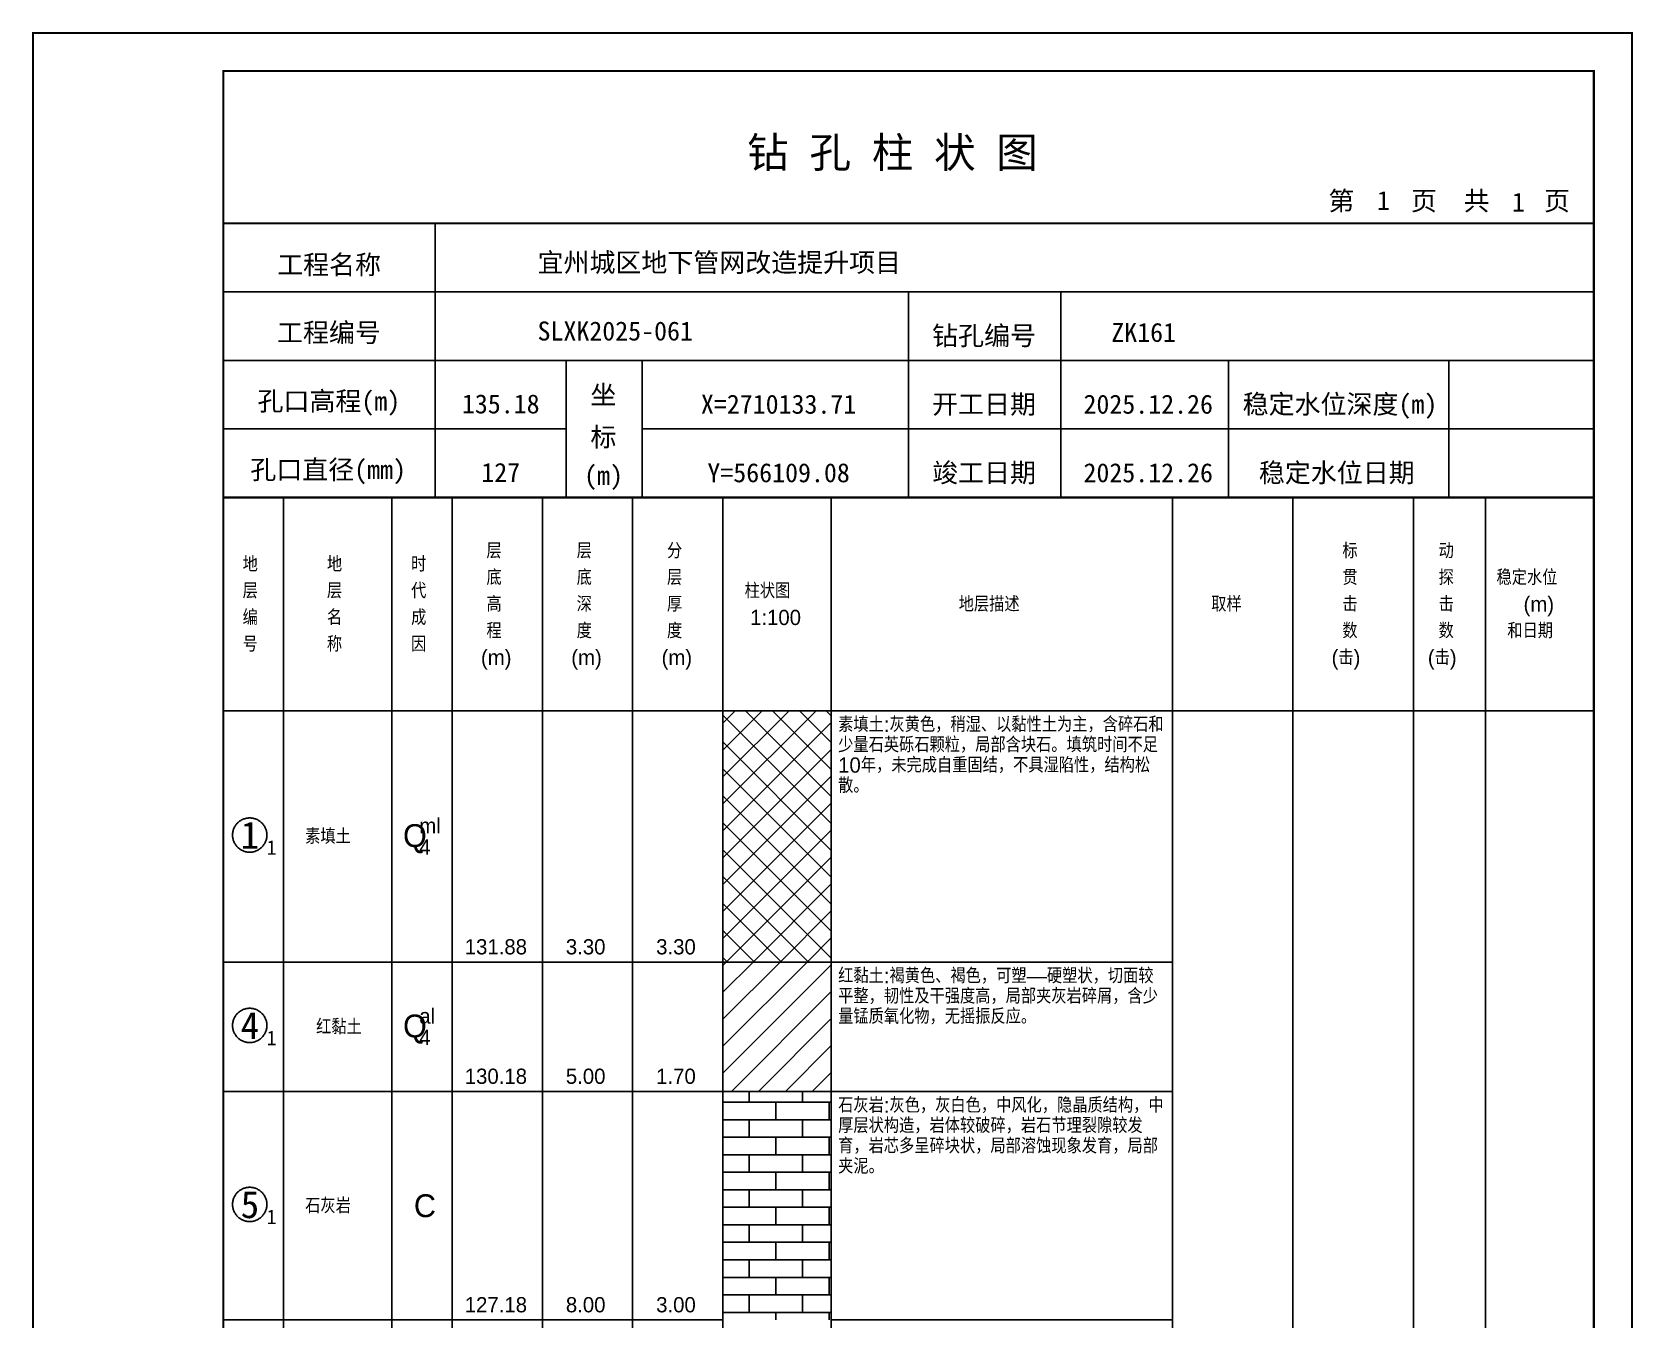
# Model space of a CAD drawing. Header units: millimetres. Extents: x 12489 to 89920, y 4630 to 4927.
# Drawn here: x 66829.3 to 67039.6, y 4757.7 to 4926.8 of the extents above; entities that cross this region are included whole.
import ezdxf
from ezdxf.enums import TextEntityAlignment as Align

# ---------------------------------------------------------------- set-up
doc = ezdxf.new("R2010")
doc.units = ezdxf.units.MM
doc.layers.add('ZZT_TC', color=7, linetype='Continuous')
doc.styles.add('成果图图块', font='', dxfattribs={"height": 2.5})
doc.styles.add('成果图模板', font='')
doc.styles.add('成果图模板标题', font='simhei.ttf')
doc.styles.add('成果图表体', font='Comfont.shx', dxfattribs={"height": 2, "bigfont": 'Hztxt12a.shx'})
doc.styles.get('成果图图块').set_extended_font_data('FangSong_GB2312')
doc.styles.get('成果图模板').set_extended_font_data('FangSong_GB2312')

# ---------------------------------------------------------------- blocks, each defined once
blk = doc.blocks.new('DCBH-1-1-1514', base_point=(0.3, -0.11))
at = {"layer": 'ZZT_TC', "color": 7}
blk.add_polyline3d([(-0.19, 2.31, 0), (-0.3, 2.31, 0), (-0.41, 2.3, 0), (-0.52, 2.29, 0), (-0.63, 2.27, 0), (-0.73, 2.24, 0), (-0.84, 2.21, 0), (-0.95, 2.18, 0), (-1.05, 2.14, 0), (-1.15, 2.09, 0), (-1.25, 2.04, 0), (-1.35, 1.99, 0), (-1.44, 1.93, 0), (-1.53, 1.87, 0), (-1.62, 1.8, 0), (-1.7, 1.73, 0), (-1.78, 1.65, 0), (-1.86, 1.57, 0), (-1.93, 1.49, 0), (-2, 1.4, 0), (-2.06, 1.31, 0), (-2.12, 1.22, 0), (-2.17, 1.12, 0), (-2.22, 1.02, 0), (-2.27, 0.92, 0), (-2.31, 0.82, 0), (-2.34, 0.71, 0), (-2.37, 0.61, 0), (-2.4, 0.5, 0), (-2.41, 0.39, 0), (-2.43, 0.28, 0), (-2.44, 0.17, 0), (-2.44, 0.06, 0), (-2.44, -0.05, 0), (-2.43, -0.16, 0), (-2.41, -0.27, 0), (-2.4, -0.38, 0), (-2.37, -0.49, 0), (-2.34, -0.6, 0), (-2.31, -0.7, 0), (-2.27, -0.8, 0), (-2.22, -0.9, 0), (-2.17, -1, 0), (-2.12, -1.1, 0), (-2.06, -1.19, 0), (-2, -1.28, 0), (-1.93, -1.37, 0), (-1.86, -1.45, 0), (-1.78, -1.53, 0), (-1.7, -1.61, 0), (-1.62, -1.68, 0), (-1.53, -1.75, 0), (-1.44, -1.81, 0), (-1.35, -1.87, 0), (-1.25, -1.93, 0), (-1.15, -1.98, 0), (-1.05, -2.02, 0), (-0.95, -2.06, 0), (-0.84, -2.1, 0), (-0.73, -2.13, 0), (-0.63, -2.15, 0), (-0.52, -2.17, 0), (-0.41, -2.18, 0), (-0.3, -2.19, 0), (-0.19, -2.19, 0), (-0.08, -2.19, 0), (0.03, -2.18, 0), (0.14, -2.17, 0), (0.25, -2.15, 0), (0.36, -2.13, 0), (0.47, -2.1, 0), (0.57, -2.06, 0), (0.67, -2.02, 0), (0.77, -1.98, 0), (0.87, -1.93, 0), (0.97, -1.87, 0), (1.06, -1.81, 0), (1.15, -1.75, 0), (1.24, -1.68, 0), (1.32, -1.61, 0), (1.4, -1.53, 0), (1.48, -1.45, 0), (1.55, -1.37, 0), (1.62, -1.28, 0), (1.68, -1.19, 0), (1.74, -1.1, 0), (1.8, -1, 0), (1.85, -0.9, 0), (1.89, -0.8, 0), (1.93, -0.7, 0), (1.97, -0.6, 0), (2, -0.49, 0), (2.02, -0.38, 0), (2.04, -0.27, 0), (2.05, -0.16, 0), (2.06, -0.05, 0), (2.06, 0.06, 0), (2.06, 0.17, 0), (2.05, 0.28, 0), (2.04, 0.39, 0), (2.02, 0.5, 0), (2, 0.61, 0), (1.97, 0.71, 0), (1.93, 0.82, 0), (1.89, 0.92, 0), (1.85, 1.02, 0), (1.8, 1.12, 0), (1.74, 1.22, 0), (1.68, 1.31, 0), (1.62, 1.4, 0), (1.55, 1.49, 0), (1.48, 1.57, 0), (1.4, 1.65, 0), (1.32, 1.73, 0), (1.24, 1.8, 0), (1.15, 1.87, 0), (1.06, 1.93, 0), (0.97, 1.99, 0), (0.87, 2.04, 0), (0.77, 2.09, 0), (0.67, 2.14, 0), (0.57, 2.18, 0), (0.47, 2.21, 0), (0.36, 2.24, 0), (0.25, 2.27, 0), (0.14, 2.29, 0), (0.03, 2.3, 0), (-0.08, 2.31, 0), (-0.19, 2.31, 0)], dxfattribs=at)
at = {"style": '成果图图块'}
blk.add_text('1', height=3.57, dxfattribs=at).set_placement((-0.16, -1.74), align=Align.CENTER)
blk.add_text('1', height=1.91, dxfattribs=at).set_placement((2.03, -2.53))
blk = doc.blocks.new('DCBH-1-1-1515', base_point=(0.3, -0.11))
at = {"layer": 'ZZT_TC', "color": 7}
blk.add_polyline3d([(-0.19, 2.31, 0), (-0.3, 2.31, 0), (-0.41, 2.3, 0), (-0.52, 2.29, 0), (-0.63, 2.27, 0), (-0.73, 2.24, 0), (-0.84, 2.21, 0), (-0.95, 2.18, 0), (-1.05, 2.14, 0), (-1.15, 2.09, 0), (-1.25, 2.04, 0), (-1.35, 1.99, 0), (-1.44, 1.93, 0), (-1.53, 1.87, 0), (-1.62, 1.8, 0), (-1.7, 1.73, 0), (-1.78, 1.65, 0), (-1.86, 1.57, 0), (-1.93, 1.49, 0), (-2, 1.4, 0), (-2.06, 1.31, 0), (-2.12, 1.22, 0), (-2.17, 1.12, 0), (-2.22, 1.02, 0), (-2.27, 0.92, 0), (-2.31, 0.82, 0), (-2.34, 0.71, 0), (-2.37, 0.61, 0), (-2.4, 0.5, 0), (-2.41, 0.39, 0), (-2.43, 0.28, 0), (-2.44, 0.17, 0), (-2.44, 0.06, 0), (-2.44, -0.05, 0), (-2.43, -0.16, 0), (-2.41, -0.27, 0), (-2.4, -0.38, 0), (-2.37, -0.49, 0), (-2.34, -0.6, 0), (-2.31, -0.7, 0), (-2.27, -0.8, 0), (-2.22, -0.9, 0), (-2.17, -1, 0), (-2.12, -1.1, 0), (-2.06, -1.19, 0), (-2, -1.28, 0), (-1.93, -1.37, 0), (-1.86, -1.45, 0), (-1.78, -1.53, 0), (-1.7, -1.61, 0), (-1.62, -1.68, 0), (-1.53, -1.75, 0), (-1.44, -1.81, 0), (-1.35, -1.87, 0), (-1.25, -1.93, 0), (-1.15, -1.98, 0), (-1.05, -2.02, 0), (-0.95, -2.06, 0), (-0.84, -2.1, 0), (-0.73, -2.13, 0), (-0.63, -2.15, 0), (-0.52, -2.17, 0), (-0.41, -2.18, 0), (-0.3, -2.19, 0), (-0.19, -2.19, 0), (-0.08, -2.19, 0), (0.03, -2.18, 0), (0.14, -2.17, 0), (0.25, -2.15, 0), (0.36, -2.13, 0), (0.47, -2.1, 0), (0.57, -2.06, 0), (0.67, -2.02, 0), (0.77, -1.98, 0), (0.87, -1.93, 0), (0.97, -1.87, 0), (1.06, -1.81, 0), (1.15, -1.75, 0), (1.24, -1.68, 0), (1.32, -1.61, 0), (1.4, -1.53, 0), (1.48, -1.45, 0), (1.55, -1.37, 0), (1.62, -1.28, 0), (1.68, -1.19, 0), (1.74, -1.1, 0), (1.8, -1, 0), (1.85, -0.9, 0), (1.89, -0.8, 0), (1.93, -0.7, 0), (1.97, -0.6, 0), (2, -0.49, 0), (2.02, -0.38, 0), (2.04, -0.27, 0), (2.05, -0.16, 0), (2.06, -0.05, 0), (2.06, 0.06, 0), (2.06, 0.17, 0), (2.05, 0.28, 0), (2.04, 0.39, 0), (2.02, 0.5, 0), (2, 0.61, 0), (1.97, 0.71, 0), (1.93, 0.82, 0), (1.89, 0.92, 0), (1.85, 1.02, 0), (1.8, 1.12, 0), (1.74, 1.22, 0), (1.68, 1.31, 0), (1.62, 1.4, 0), (1.55, 1.49, 0), (1.48, 1.57, 0), (1.4, 1.65, 0), (1.32, 1.73, 0), (1.24, 1.8, 0), (1.15, 1.87, 0), (1.06, 1.93, 0), (0.97, 1.99, 0), (0.87, 2.04, 0), (0.77, 2.09, 0), (0.67, 2.14, 0), (0.57, 2.18, 0), (0.47, 2.21, 0), (0.36, 2.24, 0), (0.25, 2.27, 0), (0.14, 2.29, 0), (0.03, 2.3, 0), (-0.08, 2.31, 0), (-0.19, 2.31, 0)], dxfattribs=at)
at = {"style": '成果图图块'}
blk.add_text('4', height=3.57, dxfattribs=at).set_placement((-0.16, -1.74), align=Align.CENTER)
blk.add_text('1', height=1.91, dxfattribs=at).set_placement((2.03, -2.53))
blk = doc.blocks.new('DCBH-1-1-1516', base_point=(0.3, -0.11))
at = {"layer": 'ZZT_TC', "color": 7}
blk.add_polyline3d([(-0.19, 2.31, 0), (-0.3, 2.31, 0), (-0.41, 2.3, 0), (-0.52, 2.29, 0), (-0.63, 2.27, 0), (-0.73, 2.24, 0), (-0.84, 2.21, 0), (-0.95, 2.18, 0), (-1.05, 2.14, 0), (-1.15, 2.09, 0), (-1.25, 2.04, 0), (-1.35, 1.99, 0), (-1.44, 1.93, 0), (-1.53, 1.87, 0), (-1.62, 1.8, 0), (-1.7, 1.73, 0), (-1.78, 1.65, 0), (-1.86, 1.57, 0), (-1.93, 1.49, 0), (-2, 1.4, 0), (-2.06, 1.31, 0), (-2.12, 1.22, 0), (-2.17, 1.12, 0), (-2.22, 1.02, 0), (-2.27, 0.92, 0), (-2.31, 0.82, 0), (-2.34, 0.71, 0), (-2.37, 0.61, 0), (-2.4, 0.5, 0), (-2.41, 0.39, 0), (-2.43, 0.28, 0), (-2.44, 0.17, 0), (-2.44, 0.06, 0), (-2.44, -0.05, 0), (-2.43, -0.16, 0), (-2.41, -0.27, 0), (-2.4, -0.38, 0), (-2.37, -0.49, 0), (-2.34, -0.6, 0), (-2.31, -0.7, 0), (-2.27, -0.8, 0), (-2.22, -0.9, 0), (-2.17, -1, 0), (-2.12, -1.1, 0), (-2.06, -1.19, 0), (-2, -1.28, 0), (-1.93, -1.37, 0), (-1.86, -1.45, 0), (-1.78, -1.53, 0), (-1.7, -1.61, 0), (-1.62, -1.68, 0), (-1.53, -1.75, 0), (-1.44, -1.81, 0), (-1.35, -1.87, 0), (-1.25, -1.93, 0), (-1.15, -1.98, 0), (-1.05, -2.02, 0), (-0.95, -2.06, 0), (-0.84, -2.1, 0), (-0.73, -2.13, 0), (-0.63, -2.15, 0), (-0.52, -2.17, 0), (-0.41, -2.18, 0), (-0.3, -2.19, 0), (-0.19, -2.19, 0), (-0.08, -2.19, 0), (0.03, -2.18, 0), (0.14, -2.17, 0), (0.25, -2.15, 0), (0.36, -2.13, 0), (0.47, -2.1, 0), (0.57, -2.06, 0), (0.67, -2.02, 0), (0.77, -1.98, 0), (0.87, -1.93, 0), (0.97, -1.87, 0), (1.06, -1.81, 0), (1.15, -1.75, 0), (1.24, -1.68, 0), (1.32, -1.61, 0), (1.4, -1.53, 0), (1.48, -1.45, 0), (1.55, -1.37, 0), (1.62, -1.28, 0), (1.68, -1.19, 0), (1.74, -1.1, 0), (1.8, -1, 0), (1.85, -0.9, 0), (1.89, -0.8, 0), (1.93, -0.7, 0), (1.97, -0.6, 0), (2, -0.49, 0), (2.02, -0.38, 0), (2.04, -0.27, 0), (2.05, -0.16, 0), (2.06, -0.05, 0), (2.06, 0.06, 0), (2.06, 0.17, 0), (2.05, 0.28, 0), (2.04, 0.39, 0), (2.02, 0.5, 0), (2, 0.61, 0), (1.97, 0.71, 0), (1.93, 0.82, 0), (1.89, 0.92, 0), (1.85, 1.02, 0), (1.8, 1.12, 0), (1.74, 1.22, 0), (1.68, 1.31, 0), (1.62, 1.4, 0), (1.55, 1.49, 0), (1.48, 1.57, 0), (1.4, 1.65, 0), (1.32, 1.73, 0), (1.24, 1.8, 0), (1.15, 1.87, 0), (1.06, 1.93, 0), (0.97, 1.99, 0), (0.87, 2.04, 0), (0.77, 2.09, 0), (0.67, 2.14, 0), (0.57, 2.18, 0), (0.47, 2.21, 0), (0.36, 2.24, 0), (0.25, 2.27, 0), (0.14, 2.29, 0), (0.03, 2.3, 0), (-0.08, 2.31, 0), (-0.19, 2.31, 0)], dxfattribs=at)
at = {"style": '成果图图块'}
blk.add_text('5', height=3.57, dxfattribs=at).set_placement((-0.16, -1.74), align=Align.CENTER)
blk.add_text('1', height=1.91, dxfattribs=at).set_placement((2.03, -2.53))
blk = doc.blocks.new('钻孔柱状图路桥昇龙制图梁世成校核莫家里.dwg248', base_point=(25, 236))
for p, q in [((52.82, 236), (52.82, 272)), ((25, 263), (205, 263)), ((115, 236), (115, 263)), ((135, 236), (135, 263)), ((25, 254), (205, 254)), ((70, 236), (70, 254)), ((80, 236), (80, 254)), ((157, 236), (157, 254)), ((185.95, 236), (185.95, 254)), ((25, 245), (70, 245)), ((80, 245), (205, 245))]:
    blk.add_line(p, q)
for points, const_width in [([(0, 0), (210, 0), (210, 297), (0, 297)], 0.25), ([(25, 5), (205, 5), (205, 292), (25, 292)], 0.3)]:
    blk.add_lwpolyline(points, close=True, dxfattribs=dict(const_width=const_width))
at = {"const_width": 0.3}
for points in [[(25, 272), (205, 272)], [(25, 236), (205, 236)]]:
    blk.add_lwpolyline(points, dxfattribs=at)
for s, height, style, p in [('钻 孔 柱 状 图', 4, '成果图模板标题', (93.8, 279.31)), ('第', 2.5, '成果图模板', (170.12, 273.7)), ('页', 2.5, '成果图模板', (180.96, 273.7)), ('共', 2.5, '成果图模板', (187.88, 273.7)), ('页', 2.5, '成果图模板', (198.44, 273.7)), ('工程名称', 2.5, '成果图模板', (32.07, 265.32)), ('宜州城区地下管网改造提升项目', 2.5, '成果图模板', (66.26, 265.61)), ('工程编号', 2.5, '成果图模板', (32.05, 256.41)), ('SLXK2025-061', 2.5, '成果图模板', (66.26, 256.61)), ('钻孔编号', 2.5, '成果图模板', (118.08, 256)), ('ZK161', 2.5, '成果图模板', (141.61, 256.43)), ('孔口高程(m)', 2.5, '成果图模板', (29.48, 247.41)), ('坐', 2.5, '成果图模板', (73.21, 248.24)), ('开工日期', 2.5, '成果图模板', (118.08, 247)), ('稳定水位深度(m)', 2.5, '成果图模板', (158.86, 247)), ('标', 2.5, '成果图模板', (73.21, 242.7)), ('孔口直径(mm)', 2.5, '成果图模板', (28.54, 238.41)), ('(m) ', 2.5, '成果图模板', (72.38, 237.65)), ('竣工日期', 2.5, '成果图模板', (118.08, 238)), ('稳定水位日期', 2.5, '成果图模板', (160.99, 238))]:
    blk.add_text(s, height=height, dxfattribs=dict(style=style)).set_placement(p)
at = {"style": '成果图模板'}
for s, p in [('1', (177.35, 273.74)), ('1', (195.08, 273.53)), ('135.18', (61.43, 247.04)), ('X=2710133.71', (97.92, 247)), ('2025.12.26', (146.46, 247)), ('127', (61.43, 238.04)), ('Y=566109.08', (97.92, 238)), ('2025.12.26', (146.46, 238))]:
    blk.add_text(s, height=2.5, dxfattribs=at).set_placement(p, align=Align.CENTER)

msp = doc.modelspace()

# ---------------------------------------------------------------- hatches: boundary and pattern name
at = {"linetype": 'Continuous'}
h = msp.add_hatch(dxfattribs=at)
h.set_pattern_fill('GKSTT', scale=0.5, style=0, pattern_type=2)
h.set_pattern_definition([(45, (0, 0), (-1.76776695, 1.76776695), []), (135, (0, 0), (-1.76776695, -1.76776695), [])])
h.paths.add_polyline_path([(66920.06, 4804.71), (66934.29, 4804.71), (66934.29, 4837.71), (66920.06, 4837.71)])
h = msp.add_hatch(dxfattribs=at)
h.set_pattern_fill('GKNXT', scale=0.5, style=0, pattern_type=2)
h.set_pattern_definition([(45, (0, 0), (-1.76776695, 1.76776695), [])])
h.paths.add_polyline_path([(66920.06, 4787.71), (66934.29, 4787.71), (66934.29, 4804.71), (66920.06, 4804.71)])
h = msp.add_hatch(dxfattribs=at)
h.set_pattern_fill('GKSHY', scale=0.5, style=0, pattern_type=2)
h.set_pattern_definition([(0, (0, 0), (0, 2.3), []), (90, (0, 0), (-3.5, 2.3), [2.3, -2.3])])
h.paths.add_polyline_path([(66920.06, 4757.71), (66934.29, 4757.71), (66934.29, 4787.71), (66920.06, 4787.71)])

# ---------------------------------------------------------------- linework, layer by layer
at = {"color": 0}
for p, q in [((66854.45, 4837.71), (66862.35, 4837.71)), ((66854.45, 4804.71), (66854.45, 4837.71)), ((66862.35, 4804.71), (66862.35, 4837.71)), ((66854.45, 4804.71), (66862.35, 4804.71)), ((66854.45, 4804.71), (66862.35, 4804.71)), ((66854.45, 4787.71), (66854.45, 4804.71)), ((66862.35, 4787.71), (66862.35, 4804.71)), ((66854.45, 4787.71), (66862.35, 4787.71)), ((66854.45, 4787.71), (66862.35, 4787.71)), ((66854.45, 4757.71), (66854.45, 4787.71)), ((66862.35, 4757.71), (66862.35, 4787.71)), ((66854.45, 4757.71), (66862.35, 4757.71))]:
    msp.add_line(p, q, dxfattribs=at)
for points in [[(66854.45, 4865.71), (66862.35, 4865.71)], [(66854.45, 4837.71), (66854.45, 4865.71)], [(66862.35, 4837.71), (66862.35, 4865.71)], [(66862.35, 4865.71), (66876.58, 4865.71)], [(66862.35, 4837.71), (66862.35, 4865.71)], [(66876.58, 4837.71), (66876.58, 4865.71)], [(66876.58, 4865.71), (66884.49, 4865.71)], [(66876.58, 4837.71), (66876.58, 4865.71)], [(66884.49, 4837.71), (66884.49, 4865.71)], [(66884.49, 4865.71), (66896.35, 4865.71)], [(66884.49, 4837.71), (66884.49, 4865.71)], [(66896.35, 4837.71), (66896.35, 4865.71)], [(66896.35, 4865.71), (66908.2, 4865.71)], [(66896.35, 4837.71), (66896.35, 4865.71)], [(66908.2, 4837.71), (66908.2, 4865.71)], [(66908.2, 4865.71), (66920.06, 4865.71)], [(66908.2, 4837.71), (66908.2, 4865.71)], [(66920.06, 4837.71), (66920.06, 4865.71)], [(66920.06, 4865.71), (66934.29, 4865.71)], [(66920.06, 4837.71), (66920.06, 4865.71)], [(66934.29, 4837.71), (66934.29, 4865.71)], [(66934.29, 4865.71), (66979.11, 4865.71)], [(66934.29, 4837.71), (66934.29, 4865.71)], [(66979.11, 4837.71), (66979.11, 4865.71)], [(66979.11, 4865.71), (66994.92, 4865.71)], [(66979.11, 4837.71), (66979.11, 4865.71)], [(66994.92, 4837.71), (66994.92, 4865.71)], [(66994.92, 4865.71), (67010.73, 4865.71)], [(66994.92, 4837.71), (66994.92, 4865.71)], [(67010.73, 4837.71), (67010.73, 4865.71)], [(67010.73, 4865.71), (67020.22, 4865.71)], [(67010.73, 4837.71), (67010.73, 4865.71)], [(67020.22, 4837.71), (67020.22, 4865.71)], [(67020.22, 4865.71), (67034.45, 4865.71)], [(67020.22, 4837.71), (67020.22, 4865.71)], [(67034.45, 4837.71), (67034.45, 4865.71)], [(66854.45, 4837.71), (66862.35, 4837.71)], [(66854.45, 4643.71), (66854.45, 4837.71)], [(66854.45, 4837.71), (66862.35, 4837.71)], [(66862.35, 4643.71), (66862.35, 4837.71)], [(66862.35, 4837.71), (66876.58, 4837.71)], [(66862.35, 4643.71), (66862.35, 4837.71)], [(66862.35, 4837.71), (66876.58, 4837.71)], [(66862.35, 4837.71), (66876.58, 4837.71)], [(66862.35, 4804.71), (66862.35, 4837.71)], [(66876.58, 4643.71), (66876.58, 4837.71)], [(66876.58, 4804.71), (66876.58, 4837.71)], [(66876.58, 4837.71), (66884.49, 4837.71)], [(66876.58, 4643.71), (66876.58, 4837.71)], [(66876.58, 4837.71), (66884.49, 4837.71)], [(66876.58, 4837.71), (66884.49, 4837.71)], [(66876.58, 4804.71), (66876.58, 4837.71)], [(66884.49, 4643.71), (66884.49, 4837.71)], [(66884.49, 4804.71), (66884.49, 4837.71)], [(66884.49, 4837.71), (66896.35, 4837.71)], [(66884.49, 4643.71), (66884.49, 4837.71)], [(66884.49, 4837.71), (66896.35, 4837.71)], [(66884.49, 4837.71), (66896.35, 4837.71)], [(66884.49, 4804.71), (66884.49, 4837.71)], [(66896.35, 4643.71), (66896.35, 4837.71)], [(66896.35, 4804.71), (66896.35, 4837.71)], [(66896.35, 4837.71), (66908.2, 4837.71)], [(66896.35, 4643.71), (66896.35, 4837.71)], [(66896.35, 4837.71), (66908.2, 4837.71)], [(66896.35, 4837.71), (66908.2, 4837.71)], [(66896.35, 4804.71), (66896.35, 4837.71)], [(66908.2, 4643.71), (66908.2, 4837.71)], [(66908.2, 4804.71), (66908.2, 4837.71)], [(66908.2, 4837.71), (66920.06, 4837.71)], [(66908.2, 4643.71), (66908.2, 4837.71)], [(66908.2, 4837.71), (66920.06, 4837.71)], [(66908.2, 4837.71), (66920.06, 4837.71)], [(66908.2, 4804.71), (66908.2, 4837.71)], [(66920.06, 4643.71), (66920.06, 4837.71)], [(66920.06, 4804.71), (66920.06, 4837.71)], [(66920.06, 4837.71), (66934.29, 4837.71)], [(66920.06, 4643.71), (66920.06, 4837.71)], [(66920.06, 4837.71), (66934.29, 4837.71)], [(66934.29, 4643.71), (66934.29, 4837.71)], [(66934.29, 4837.71), (66979.11, 4837.71)], [(66934.29, 4643.71), (66934.29, 4837.71)], [(66934.29, 4837.71), (66979.11, 4837.71)], [(66934.29, 4837.71), (66979.11, 4837.71)], [(66934.29, 4804.71), (66934.29, 4837.71)], [(66979.11, 4643.71), (66979.11, 4837.71)], [(66979.11, 4804.71), (66979.11, 4837.71)], [(66979.11, 4837.71), (66994.92, 4837.71)], [(66979.11, 4643.71), (66979.11, 4837.71)], [(66979.11, 4837.71), (66994.92, 4837.71)], [(66994.92, 4643.71), (66994.92, 4837.71)], [(66994.92, 4837.71), (67010.73, 4837.71)], [(66994.92, 4643.71), (66994.92, 4837.71)], [(66994.92, 4837.71), (67010.73, 4837.71)], [(67010.73, 4643.71), (67010.73, 4837.71)], [(67010.73, 4837.71), (67020.22, 4837.71)], [(67010.73, 4643.71), (67010.73, 4837.71)], [(67010.73, 4837.71), (67020.22, 4837.71)], [(67020.22, 4643.71), (67020.22, 4837.71)], [(67020.22, 4837.71), (67034.45, 4837.71)], [(67020.22, 4643.71), (67020.22, 4837.71)], [(67020.22, 4837.71), (67034.45, 4837.71)], [(67034.45, 4643.71), (67034.45, 4837.71)], [(66862.35, 4804.71), (66876.58, 4804.71)], [(66862.35, 4804.71), (66876.58, 4804.71)], [(66862.35, 4787.71), (66862.35, 4804.71)], [(66876.58, 4787.71), (66876.58, 4804.71)], [(66876.58, 4804.71), (66884.49, 4804.71)], [(66876.58, 4804.71), (66884.49, 4804.71)], [(66876.58, 4787.71), (66876.58, 4804.71)], [(66884.49, 4787.71), (66884.49, 4804.71)], [(66884.49, 4804.71), (66896.35, 4804.71)], [(66884.49, 4804.71), (66896.35, 4804.71)], [(66884.49, 4787.71), (66884.49, 4804.71)], [(66896.35, 4787.71), (66896.35, 4804.71)], [(66896.35, 4804.71), (66908.2, 4804.71)], [(66896.35, 4804.71), (66908.2, 4804.71)], [(66896.35, 4787.71), (66896.35, 4804.71)], [(66908.2, 4787.71), (66908.2, 4804.71)], [(66908.2, 4804.71), (66920.06, 4804.71)], [(66908.2, 4804.71), (66920.06, 4804.71)], [(66908.2, 4787.71), (66908.2, 4804.71)], [(66920.06, 4787.71), (66920.06, 4804.71)], [(66934.29, 4804.71), (66979.11, 4804.71)], [(66934.29, 4804.71), (66979.11, 4804.71)], [(66934.29, 4787.71), (66934.29, 4804.71)], [(66979.11, 4787.71), (66979.11, 4804.71)], [(66862.35, 4787.71), (66876.58, 4787.71)], [(66862.35, 4787.71), (66876.58, 4787.71)], [(66862.35, 4757.71), (66862.35, 4787.71)], [(66876.58, 4757.71), (66876.58, 4787.71)], [(66876.58, 4787.71), (66884.49, 4787.71)], [(66876.58, 4787.71), (66884.49, 4787.71)], [(66876.58, 4757.71), (66876.58, 4787.71)], [(66884.49, 4757.71), (66884.49, 4787.71)], [(66884.49, 4787.71), (66896.35, 4787.71)], [(66884.49, 4787.71), (66896.35, 4787.71)], [(66884.49, 4757.71), (66884.49, 4787.71)], [(66896.35, 4757.71), (66896.35, 4787.71)], [(66896.35, 4787.71), (66908.2, 4787.71)], [(66896.35, 4787.71), (66908.2, 4787.71)], [(66896.35, 4757.71), (66896.35, 4787.71)], [(66908.2, 4757.71), (66908.2, 4787.71)], [(66908.2, 4787.71), (66920.06, 4787.71)], [(66908.2, 4787.71), (66920.06, 4787.71)], [(66908.2, 4757.71), (66908.2, 4787.71)], [(66920.06, 4757.71), (66920.06, 4787.71)], [(66934.29, 4787.71), (66979.11, 4787.71)], [(66934.29, 4787.71), (66979.11, 4787.71)], [(66934.29, 4757.71), (66934.29, 4787.71)], [(66979.11, 4757.71), (66979.11, 4787.71)], [(66862.35, 4757.71), (66876.58, 4757.71)], [(66876.58, 4757.71), (66884.49, 4757.71)], [(66884.49, 4757.71), (66896.35, 4757.71)], [(66896.35, 4757.71), (66908.2, 4757.71)], [(66908.2, 4757.71), (66920.06, 4757.71)], [(66934.29, 4757.71), (66979.11, 4757.71)]]:
    msp.add_lwpolyline(points, dxfattribs=at)
at = {"color": 7, "flags": 128}
for points in [[(66920.06, 4804.71), (66934.29, 4804.71)], [(66920.06, 4787.71), (66934.29, 4787.71)]]:
    msp.add_lwpolyline(points, dxfattribs=at)

# ---------------------------------------------------------------- block references
for name, p in [('钻孔柱状图路桥昇龙制图梁世成校核莫家里.dwg248', (66854.45, 4865.71)), ('DCBH-1-1-1514', (66858.4, 4821.21)), ('DCBH-1-1-1515', (66858.4, 4796.21)), ('DCBH-1-1-1516', (66858.4, 4772.71))]:
    msp.add_blockref(name, p)

# ---------------------------------------------------------------- texts
at = {"color": 0, "style": '成果图表体'}
for s, height, p in [('层', 2, (66889, 4857.71)), ('层', 2, (66900.85, 4857.71)), ('分', 2, (66912.71, 4857.71)), ('标', 2, (67001.41, 4857.71)), ('动', 2, (67014.05, 4857.71)), ('地', 2, (66856.98, 4855.96)), ('地', 2, (66868.05, 4855.96)), ('时', 2, (66879.11, 4855.96)), ('底', 2, (66889, 4854.21)), ('底', 2, (66900.85, 4854.21)), ('层', 2, (66912.71, 4854.21)), ('贯', 2, (67001.41, 4854.21)), ('探', 2, (67014.05, 4854.21)), ('稳定水位', 2, (67021.65, 4854.21)), ('层', 2, (66856.98, 4852.46)), ('层', 2, (66868.05, 4852.46)), ('代', 2, (66879.11, 4852.46)), ('高', 2, (66889, 4850.71)), ('深', 2, (66900.85, 4850.71)), ('厚', 2, (66912.71, 4850.71)), ('柱状图', 2, (66922.91, 4852.46)), ('地层描述', 2, (66951.02, 4850.71)), ('取样', 2, (66984.18, 4850.71)), ('击', 2, (67001.41, 4850.71)), ('击', 2, (67014.05, 4850.71)), ('(m)', 2, (67025.2, 4850.71)), ('编', 2, (66856.98, 4848.96)), ('名', 2, (66868.05, 4848.96)), ('成', 2, (66879.11, 4848.96)), ('1:100', 2, (66923.62, 4848.96)), ('程', 2, (66889, 4847.21)), ('度', 2, (66900.85, 4847.21)), ('度', 2, (66912.71, 4847.21)), ('数', 2, (67001.41, 4847.21)), ('数', 2, (67014.05, 4847.21)), ('和日期', 2, (67023.07, 4847.21)), ('号', 2, (66856.98, 4845.46)), ('称', 2, (66868.05, 4845.46)), ('因', 2, (66879.11, 4845.46)), ('(m)', 2, (66888.28, 4843.71)), ('(m)', 2, (66900.14, 4843.71)), ('(m)', 2, (66912, 4843.71)), ('(击)', 2, (66999.99, 4843.71)), ('(击)', 2, (67012.63, 4843.71)), ('ml', 2, (66880.18, 4821.61)), ('素填土', 2, (66865.2, 4820.21)), ('Q', 3, (66878.05, 4819.81)), ('4', 2, (66880.18, 4818.81)), ('131.88', 2, (66886.15, 4805.71)), ('3.30', 2, (66899.43, 4805.71)), ('3.30', 2, (66911.29, 4805.71)), ('al', 2, (66880.18, 4796.61)), ('红黏土', 2, (66866.63, 4795.21)), ('Q', 3, (66878.05, 4794.81)), ('4', 2, (66880.18, 4793.81)), ('130.18', 2, (66886.15, 4788.71)), ('5.00', 2, (66899.43, 4788.71)), ('1.70', 2, (66911.29, 4788.71)), ('石灰岩', 2, (66865.2, 4771.71)), ('C', 3, (66879.47, 4771.21)), ('127.18', 2, (66886.15, 4758.71)), ('8.00', 2, (66899.43, 4758.71)), ('3.00', 2, (66911.29, 4758.71))]:
    msp.add_text(s, height=height, dxfattribs=at).set_placement(p)
at = {"color": 0, "char_height": 2, "width": 43.0292, "attachment_point": 1, "line_spacing_factor": 0.8, "style": '成果图表体'}
for s, insert in [('素填土:灰黄色，稍湿、以黏性土为主，含碎石和少量石英砾石颗粒，局部含块石。填筑时间不足10年，未完成自重固结，不具湿陷性，结构松散。', (66935.19, 4836.91)), ('红黏土:褐黄色、褐色，可塑—硬塑状，切面较平整，韧性及干强度高，局部夹灰岩碎屑，含少量锰质氧化物，无摇振反应。', (66935.19, 4803.91)), ('石灰岩:灰色，灰白色，中风化，隐晶质结构，中厚层状构造，岩体较破碎，岩石节理裂隙较发育，岩芯多呈碎块状，局部溶蚀现象发育，局部夹泥。', (66935.19, 4786.91))]:
    msp.add_mtext(s, dxfattribs=dict(at, insert=insert))

doc.saveas('drawing.dxf')
